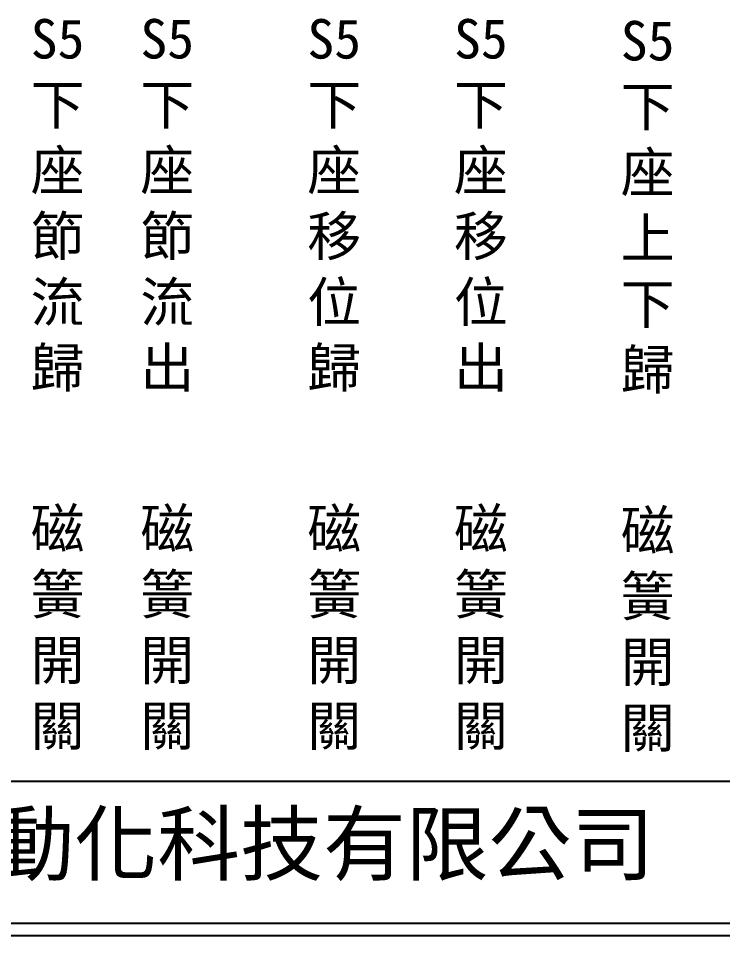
# Model space of a CAD drawing. Extents: x 325 to 612, y 3 to 207.
# Drawn here: x 391.1 to 460.7, y 3 to 93.6 of the extents above; entities that cross this region are included whole.
import ezdxf

# ---------------------------------------------------------------- set-up
doc = ezdxf.new("R2010")
doc.units = 0
doc.layers.add('圖框層', color=7, linetype='CONTINUOUS')
doc.layers.add('標尺寸層', color=3, linetype='CONTINUOUS')
doc.styles.add('CNS', font='romanc.shx', dxfattribs={"bigfont": 'chineset.shx'})
doc.styles.add('STSL', font='kaiu.ttf')

msp = doc.modelspace()

# ---------------------------------------------------------------- linework, layer by layer
at = {"layer": '圖框層', "color": 7}
for p, q in [((326.569, 18.25), (611.07, 18.25)), ((326.569, 4.25), (611.07, 4.25)), ((325.319, 3), (612.319, 3))]:
    msp.add_line(p, q, dxfattribs=at)

# ---------------------------------------------------------------- texts
at = {"layer": '圖框層', "color": 4, "style": 'STSL'}
msp.add_text('泓陞自動化科技有限公司', height=6, dxfattribs=at).set_placement((363.923, 9.076))
at = {"layer": '標尺寸層', "color": 7, "char_height": 3.9, "width": 4.96081, "attachment_point": 5, "style": 'CNS'}
for s, insert in [('{\\fDFKai-SB|b0|i0|c136|p65;S5下座節流歸}', (394.99, 75.164)), ('{\\fDFKai-SB|b0|i0|c136|p65;S5下座節流出}', (405.828, 75.164)), ('{\\fDFKai-SB|b0|i0|c136|p65;S5下座移位歸}', (422.325, 75.16)), ('{\\fDFKai-SB|b0|i0|c136|p65;S5下座移位出}', (436.815, 75.16)), ('{\\fDFKai-SB|b0|i0|c136|p65;S5下座上下歸}', (453.29, 74.975)), ('{\\fDFKai-SB|b0|i0|c136|p65;磁簧開關}', (394.99, 33.264)), ('{\\fDFKai-SB|b0|i0|c136|p65;磁簧開關}', (405.828, 33.264)), ('{\\fDFKai-SB|b0|i0|c136|p65;磁簧開關}', (422.325, 33.26)), ('{\\fDFKai-SB|b0|i0|c136|p65;磁簧開關}', (436.815, 33.26)), ('{\\fDFKai-SB|b0|i0|c136|p65;磁簧開關}', (453.29, 33.075))]:
    msp.add_mtext(s, dxfattribs=dict(at, insert=insert))

doc.saveas('drawing.dxf')
